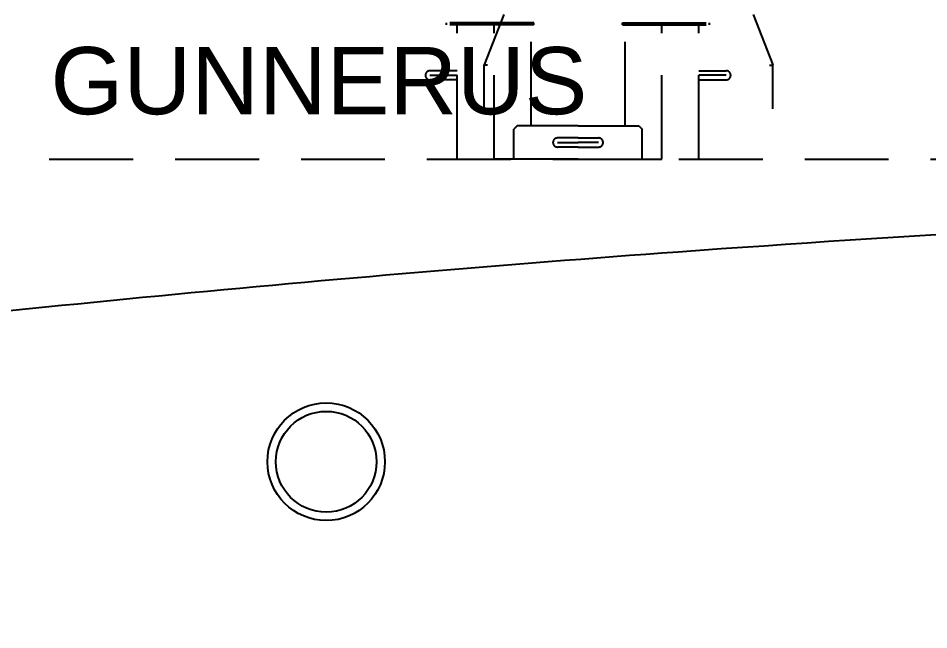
# Model space of a CAD drawing. Extents: x 1551 to 113148, y -1700 to 77018.
# Drawn here: x 35168 to 37880, y 58741 to 60561 of the extents above; entities that cross this region are included whole.
import ezdxf

# ---------------------------------------------------------------- set-up
doc = ezdxf.new("R2010")
doc.units = 0
doc.header["$LTSCALE"] = 500
doc.header["$MEASUREMENT"] = 0
doc.linetypes.add('DASHED', pattern=[0.75, 0.5, -0.25])
doc.linetypes.add('PHANTOM', pattern=[2.1, 1.25, -0.2, 0.125, -0.2, 0.125, -0.2])
doc.layers.get('0').update_dxf_attribs({"linetype": 'CONTINUOUS'})
doc.styles.add('ROMANS', font='romans', dxfattribs={"height": 100})

# ---------------------------------------------------------------- blocks, each defined once
blk = doc.blocks.new('ankmm')
at = {"linetype": 'PHANTOM', "ltscale": 0.5}
for p, q in [((-1979.5, 920.3), (-2229.5, 281.3)), ((-1619.5, 920.3), (-1369.5, 281.3)), ((-2229.5, 150), (-2229.5, 281.3)), ((-2219.3, 280), (-2229.5, 280)), ((-1379.6, 280), (-1369.5, 280)), ((-1369.5, 150), (-1369.5, 281.3))]:
    blk.add_line(p, q, dxfattribs=at)

msp = doc.modelspace()

# ---------------------------------------------------------------- linework, layer by layer
at = {"linetype": 'DASHED'}
for p, q in [((36443.105, 60541.238, 0), (36443.105, 60547.238, 0)), ((36703.105, 60547.238), (36443.105, 60547.238)), ((36703.105, 60541.238), (36443.105, 60541.238)), ((36475.105, 60141.238), (36475.105, 60541.238, 0)), ((36585.105, 60141.238, 0), (36585.105, 60547.238, 0)), ((36695.105, 60241.238, 0), (36695.105, 60541.238, 0)), ((36703.105, 60541.238, 0), (36703.105, 60547.238, 0)), ((36967.105, 60547.238), (37227.105, 60547.238)), ((36967.105, 60541.238, 0), (36967.105, 60547.238, 0)), ((36967.105, 60541.238), (37227.105, 60541.238)), ((36975.105, 60241.238, 0), (36975.105, 60541.238, 0)), ((37085.105, 60141.238, 0), (37085.105, 60547.238, 0)), ((37195.105, 60141.238), (37195.105, 60541.238, 0)), ((37227.105, 60541.238, 0), (37227.105, 60547.238, 0)), ((36475.105, 60404.738), (36393.905, 60404.738)), ((37195.105, 60404.738), (37276.304, 60404.738)), ((36393.905, 60391.238), (36475.105, 60391.238)), ((36475.105, 60377.738), (36393.905, 60377.738)), ((37276.304, 60391.238), (37195.105, 60391.238)), ((37195.105, 60377.738), (37276.304, 60377.738)), ((36653.675, 60241.238, 0), (36643.675, 60231.238, 0)), ((36643.675, 60141.238, 0), (36643.675, 60231.238, 0)), ((36835.105, 60241.238, 0), (36653.675, 60241.238, 0)), ((36835.105, 60241.238, 0), (37016.534, 60241.238, 0)), ((37016.534, 60241.238, 0), (37026.534, 60231.238, 0)), ((37026.534, 60141.238, 0), (37026.534, 60231.238, 0)), ((36835.105, 60204.738), (36773.904, 60204.738)), ((36835.105, 60204.738), (36896.305, 60204.738)), ((36773.904, 60191.238), (36835.105, 60191.238)), ((36835.105, 60177.738), (36773.904, 60177.738)), ((36896.305, 60191.238), (36835.105, 60191.238)), ((36835.105, 60177.738), (36896.305, 60177.738)), ((20635.105, 60141.238), (42949.396, 60141.238)), ((36835.105, 60141.238), (36475.105, 60141.238)), ((36835.105, 60141.238), (37195.105, 60141.238))]:
    msp.add_line(p, q, dxfattribs=at)
for radius in [175, 150]:
    msp.add_circle((36085.105, 59241.238), radius)
for centre, start, end in [((36393.905, 60391.238), 90, 270), ((37276.304, 60391.238), 270, 90), ((36773.904, 60191.238), 90, 270), ((36896.305, 60191.238), 270, 90)]:
    msp.add_arc(centre, 13.5, start, end, dxfattribs=at)
msp.add_spline([(42931.279, 60130.865), (41232.731, 60069.485), (37133.425, 59865.193), (34043.085, 59568.18), (30715.963, 59159.924), (26810.96, 58863.505), (23835.105, 58741.238)], degree=3)

# ---------------------------------------------------------------- block references
msp.add_blockref('ankmm', (38785.105, 60141.238))

# ---------------------------------------------------------------- texts
at = {"insert": (35264.045, 60475.291), "char_height": 200, "attachment_point": 1, "style": 'ROMANS'}
msp.add_mtext('{\\fArial|b0|i0|c0|p34;GUNNERUS}', dxfattribs=at)

doc.saveas('drawing.dxf')
